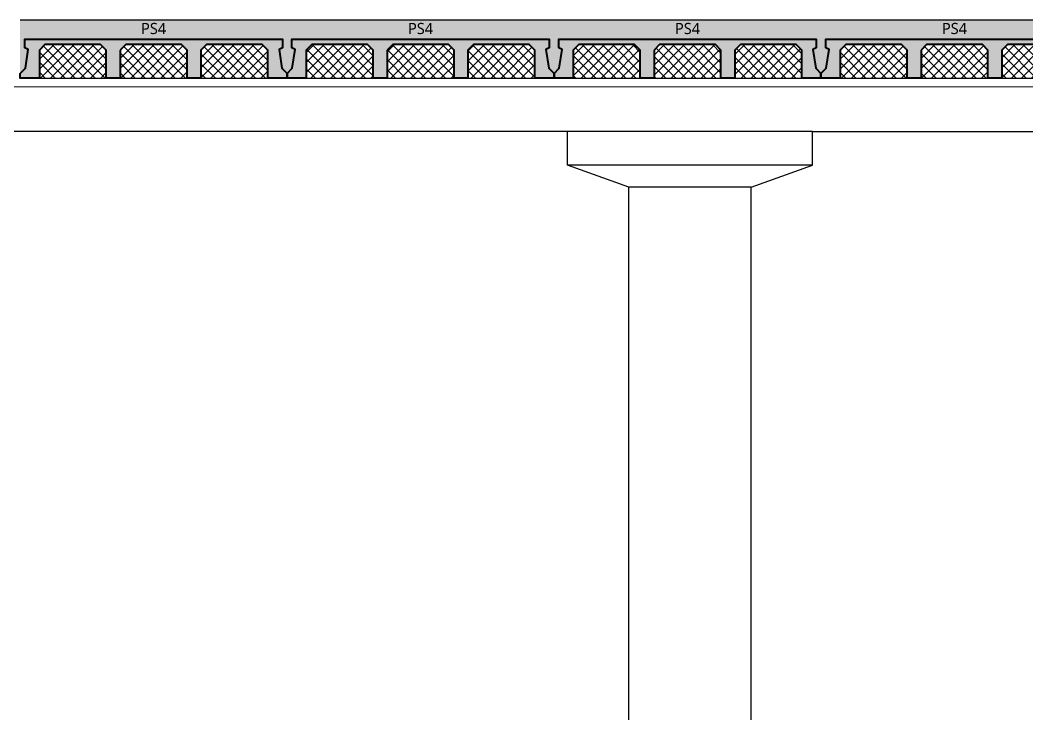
# Model space of a CAD drawing. Header units: millimetres. Extents: x 0 to 420000, y 0 to 297000.
# Drawn here: x 236003 to 245034, y 48225 to 54450 of the extents above; entities that cross this region are included whole.
import ezdxf
from ezdxf.enums import TextEntityAlignment as Align

# ---------------------------------------------------------------- set-up
doc = ezdxf.new("R2010")
doc.units = ezdxf.units.MM
doc.linetypes.add('0731_main_plan$0$form_$0$y-Landschaft$0$_$1$20120914_Verkehrsflächen_Grün$0$20120628_xref - Gammel$1$3_H-GL_F1_U3 - Default$0${ Offset Lines }', pattern=[0])
doc.linetypes.add('CEN', pattern=[62, 60, -1, 0, -1])
for name, color, linetype, lineweight in [('A-AXIS-LINE', 1, 'CEN', 15), ('A-CONC-LIN1', 2, 'Continuous', 40), ('A-CONC-LIN2', 7, 'Continuous', 25), ('A-ELEV-LIN2', 7, 'Continuous', 25), ('A-XXXX-INSL1', 15, 'Continuous', 18), ('A-XXXX-INSL2', 8, 'Continuous', 18)]:
    doc.layers.add(name, color=color, linetype=linetype, lineweight=lineweight)
doc.layers.add('A-CONC-SOLD', color=253, linetype='CEN')
doc.layers.add('A-XXXX-NPLT', color=144, linetype='Continuous', lineweight=15, plot=False)
doc.styles.add('맑은고딕', font='')
doc.styles.get('맑은고딕').set_extended_font_data('Malgun Gothic')

# ---------------------------------------------------------------- blocks, each defined once
blk = doc.blocks.new('axis(211208)')
at = {"layer": 'A-AXIS-LINE', "ltscale": 1000}
blk.add_line((4631788.1, -412118.7), (4955413.1, -412118.7), dxfattribs=at)
blk = doc.blocks.new('PS4')
at = {"layer": 'A-CONC-SOLD'}
h = blk.add_hatch(color=256, dxfattribs=at)
h.dxf.hatch_style = 1
h.paths.add_polyline_path([(-1197.5, -480), (-1197.5, 0), (1197.5, 0), (1197.5, -480), (1150.5, -430), (1125, -265), (1155, -250), (1155, -170), (-1155, -170), (-1155, -250), (-1125, -265), (-1150.5, -430)])
h = blk.add_hatch(color=256, dxfattribs=at)
h.dxf.hatch_style = 1
h.paths.add_polyline_path([(-300, -270), (-300, -480), (-300, -520), (-425, -520), (-425, -480), (-425, -270), (-475, -220), (-975, -220), (-1025, -270), (-1025, -480), (-1025, -520), (-1197.5, -520), (-1197.5, -480), (-1150.5, -430), (-1125, -265), (-1155, -250), (-1155, -170), (1155, -170), (1155, -250), (1125, -265), (1150.5, -430), (1197.5, -480), (1197.5, -520), (1025, -520), (1025, -480), (1025, -270), (975, -220), (475, -220), (425, -270), (425, -480), (425, -520), (300, -520), (300, -480), (300, -270), (250, -220), (-250, -220)])
at = {"layer": 'A-XXXX-INSL2'}
h = blk.add_hatch(dxfattribs=at)
h.set_pattern_fill('ANSI37', color=256, scale=20)
h.set_pattern_definition([(45, (-302204.5, -52690), (-44.90128, 44.90128), []), (135, (-302204.5, -52690), (-44.90128, -44.90128), [])])
h.paths.add_polyline_path([(-975, -220), (-1025, -270), (-1025, -480), (-1025, -520), (-425, -520), (-425, -480), (-425, -270), (-475, -220)])
h.paths.add_polyline_path([(300, -520), (300, -480), (300, -270), (250, -220), (-250, -220), (-300, -270), (-300, -480), (-300, -520)])
h.paths.add_polyline_path([(1025, -520), (1025, -480), (1025, -270), (975, -220), (475, -220), (425, -270), (425, -480), (425, -520)])
at = {"layer": 'A-CONC-LIN1', "color": 2, "linetype": '0731_main_plan$0$form_$0$y-Landschaft$0$_$1$20120914_Verkehrsflächen_Grün$0$20120628_xref - Gammel$1$3_H-GL_F1_U3 - Default$0${ Offset Lines }'}
blk.add_lwpolyline([(-300, -270), (-300, -480), (-300, -480), (-300, -520), (-425, -520), (-425, -480), (-425, -480), (-425, -270), (-475, -220), (-975, -220), (-1025, -270), (-1025, -480), (-1025, -480), (-1025, -520), (-1197.5, -520), (-1197.5, -480), (-1150.5, -430), (-1125, -265), (-1155, -250), (-1155, -170), (1155, -170), (1155, -250), (1125, -265), (1150.5, -430), (1197.5, -480), (1197.5, -520), (1025, -520), (1025, -480), (1025, -480), (1025, -270), (975, -220), (475, -220), (425, -270), (425, -480), (425, -480), (425, -520), (300, -520), (300, -480), (300, -480), (300, -270), (250, -220), (-250, -220)], close=True, dxfattribs=at)
at = {"layer": 'A-CONC-LIN2'}
blk.add_line((1197.5, 0), (-1197.5, 0), dxfattribs=at)
at = {"layer": 'A-ELEV-LIN2'}
for p, q in [((-1025, -520), (-425, -520)), ((-300, -520), (300, -520)), ((425, -520), (1025, -520))]:
    blk.add_line(p, q, dxfattribs=at)
at = {"layer": 'A-XXXX-NPLT', "style": '맑은고딕'}
blk.add_text('PS4', height=100, dxfattribs=at).set_placement((0, -75), align=Align.MIDDLE)
blk = doc.blocks.new('3층')
at = {"layer": 'A-ELEV-LIN2'}
for p, q in [((4811223.8, -402118.7), (4804023.8, -402118.7)), ((4813423.8, -402118.7), (4811223.8, -402118.7)), ((4811223.8, -402418.7), (4811223.8, -402118.7)), ((4813423.8, -402418.7), (4813423.8, -402118.7)), ((4813423.8, -402118.7), (4822223.8, -402118.7)), ((4813423.8, -402418.7), (4811223.8, -402418.7)), ((4811773.8, -402618.7), (4811223.8, -402418.7)), ((4812873.8, -402618.7), (4813423.8, -402418.7)), ((4811773.8, -411118.7), (4811773.8, -402618.7)), ((4812873.8, -402618.7), (4811773.8, -402618.7)), ((4812873.8, -411118.7), (4812873.8, -402618.7))]:
    blk.add_line(p, q, dxfattribs=at)
at = {"layer": 'A-XXXX-INSL1'}
blk.add_line((4802023.8, -401718.7), (4822473.8, -401718.7), dxfattribs=at)
for p in [(4807511.3, -401118.7), (4809906.3, -401118.7), (4812301.3, -401118.7), (4814696.3, -401118.7)]:
    blk.add_blockref('PS4', p)

msp = doc.modelspace()

# ---------------------------------------------------------------- block references
msp.add_blockref('3층', (-4570311.3, 455568.7))
at = {"layer": 'A-AXIS-LINE'}
msp.add_blockref('axis(211208)', (-4581588.1, 465568.7), dxfattribs=at)

doc.saveas('drawing.dxf')
